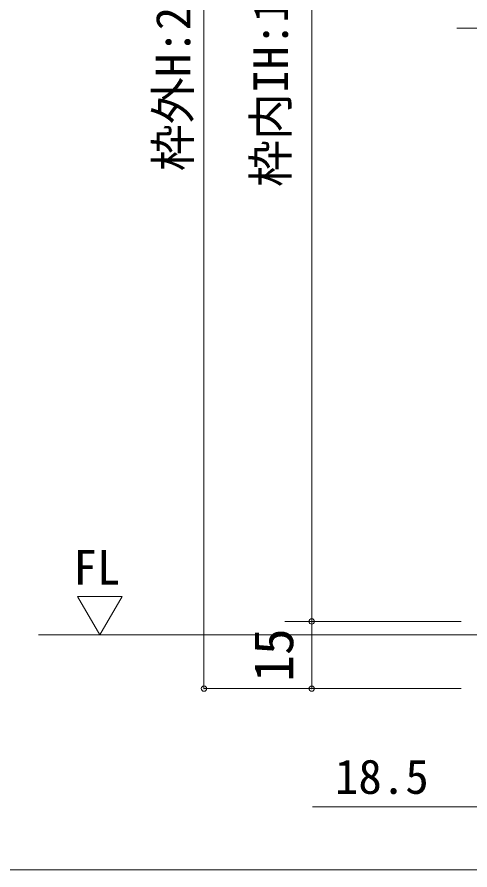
# Model space of a CAD drawing. Units: millimetres on the paper, enlarged 10 times, with parts at other scales. Extents: x -2000 to 2000, y -1385 to 1385.
# Drawn here: x -1319 to -982, y -68 to 568 of the extents above; entities that cross this region are included whole.
import ezdxf
from ezdxf.enums import TextEntityAlignment as Align

# ---------------------------------------------------------------- set-up
doc = ezdxf.new("R2010")
doc.units = ezdxf.units.MM
doc.header["$LTSCALE"] = 10
doc.header["$PDMODE"] = 32
doc.header["$PDSIZE"] = 4
doc.linetypes.add('DOUBLE_CHAIN2', pattern=[12.8, 9, -1, 0.6, -0.6, 0.6, -1])
for name, color, linetype, lineweight in [('1-0_H-SYM', 7, 'Continuous', 20), ('1-1_0', 7, 'Continuous', 20), ('2-0_18', 7, 'Continuous', 20)]:
    doc.layers.add(name, color=color, linetype=linetype, lineweight=lineweight)
doc.styles.add('ＭＳ ゴシック', font='')
doc.styles.get('ＭＳ ゴシック').set_extended_font_data('MS Gothic')

msp = doc.modelspace()

# ---------------------------------------------------------------- linework, layer by layer
at = {"layer": '1-0_H-SYM'}
msp.add_line((380, -67.5), (-1950, -67.5), dxfattribs=at)
msp.add_line((380, -67.5), (-1950, -67.5), dxfattribs=at)
at = {"layer": '1-1_0'}
msp.add_lwpolyline([(380, -67.5), (-1950, -67.5), (-1950, 1335)], dxfattribs=at)
at = {"layer": '2-0_18', "color": 4, "lineweight": 9}
for p, q in [((-1179.75, 1051.34), (-1179.75, 67.52)), ((-1099.59, 931.34), (-1099.59, 117.52)), ((-1119.59, 117.52), (-988.33, 117.52)), ((-1099.59, 117.52), (-1099.59, 67.52)), ((-975, 107.52), (-1302.94, 107.52)), ((-1179.75, 67.52), (-998.08, 67.52)), ((-1119.59, 67.52), (-988.33, 67.52)), ((-913.33, -20.63), (-1099.11, -20.63))]:
    msp.add_line(p, q, dxfattribs=at)
at = {"layer": '2-0_18', "linetype": 'DOUBLE_CHAIN2'}
msp.add_line((-578.33, 559.18), (-991.67, 559.18), dxfattribs=at)
at = {"layer": '2-0_18'}
msp.add_lwpolyline([(-1257.24, 107.52), (-1240.75, 136.2), (-1273.94, 136.2)], close=True, dxfattribs=at)
at = {"layer": '2-0_18', "color": 4}
for p in [(-1099.59, 117.52), (-1179.75, 67.52), (-1099.59, 67.52)]:
    msp.add_point(p, dxfattribs=at)

# ---------------------------------------------------------------- texts
at = {"layer": '2-0_18', "style": 'ＭＳ ゴシック'}
for s, height, p in [('枠内IH:1,985', 25.66, (-1109.63, 440.97)), ('枠外H:2,036', 25.66, (-1182.25, 452.76)), ('15', 29.33, (-1104.59, 72.52))]:
    msp.add_text(s, height=height, rotation=90, dxfattribs=at).set_placement(p, align=Align.BOTTOM_LEFT)
for s, p in [('FL', (-1276.9, 137.31)), ('18.5', (-1082.37, -18.54))]:
    msp.add_text(s, height=25.66, dxfattribs=at).set_placement(p, align=Align.BOTTOM_LEFT)

doc.saveas('drawing.dxf')
